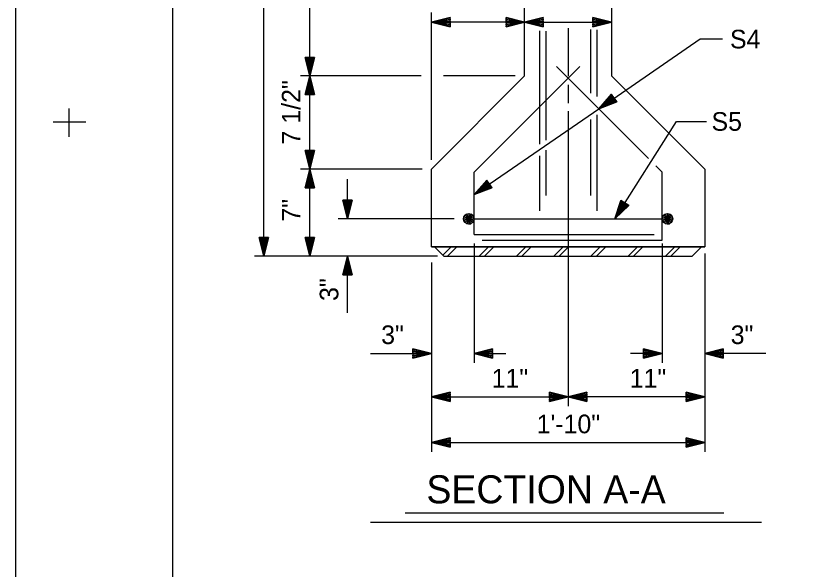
# Model space of a CAD drawing. Extents: x 0 to 34.7, y 0 to 24.5.
# Drawn here: x 0 to 5.29, y 14.11 to 17.82 of the extents above; entities that cross this region are included whole.
import ezdxf

# ---------------------------------------------------------------- set-up
doc = ezdxf.new("R2010")
doc.units = 0
for name, color, linetype in [('Dimension Lines', 7, 'Continuous'), ('Mis Center Lines', 7, 'Continuous'), ('Plan Sheet', 7, 'Continuous'), ('Plot Shape', 7, 'Continuous'), ('Rebar Lines', 7, 'Continuous'), ('Structural Steel Lines', 7, 'Continuous'), ('Sup Concrete Girder Lines', 7, 'Continuous'), ('Text', 7, 'Continuous')]:
    doc.layers.add(name, color=color, linetype=linetype)

msp = doc.modelspace()

# ---------------------------------------------------------------- linework, layer by layer
at = {"layer": 'Dimension Lines'}
for p, q in [((1.666, 16.2054), (1.666, 19.9554)), ((1.9733, 17.4137), (1.9733, 18.997)), ((2.7902, 16.8517), (2.7902, 17.8384)), ((3.4152, 17.7754), (2.7902, 17.7754)), ((3.4152, 17.7754), (3.9986, 17.7754)), ((2.7201, 17.4137), (1.9103, 17.4137)), ((1.9733, 16.7887), (1.9733, 17.4137)), ((3.3522, 17.4137), (2.8699, 17.4137)), ((2.7272, 16.7887), (1.9103, 16.7887)), ((1.9733, 16.2054), (1.9733, 16.7887)), ((2.2274, 16.4554), (2.2274, 16.7225)), ((2.9419, 16.4554), (2.1643, 16.4554)), ((3.0754, 16.2906), (3.0754, 15.4905)), ((4.3383, 16.2906), (4.3383, 15.4905)), ((2.8303, 16.2054), (1.603, 16.2054)), ((2.2274, 15.8256), (2.2274, 16.2054)), ((4.6236, 16.2234), (4.6236, 14.8923)), ((2.7902, 16.1639), (2.7902, 14.8923)), ((2.3804, 15.5535), (2.7902, 15.5535)), ((3.0754, 15.5535), (3.2887, 15.5535)), ((4.3383, 15.5535), (4.1251, 15.5535)), ((5.0333, 15.5535), (4.6236, 15.5535)), ((2.7902, 15.2618), (3.7069, 15.2618)), ((4.6236, 15.2618), (3.7069, 15.2618)), ((2.7902, 14.9554), (4.6236, 14.9554))]:
    msp.add_line(p, q, dxfattribs=at)
for points in [[(2.9152, 17.7754), (2.9152, 17.7691), (2.7902, 17.7754), (2.9152, 17.7629), (2.9152, 17.7566), (2.7902, 17.7754), (2.9152, 17.7504), (2.9152, 17.7441), (2.7902, 17.7754), (2.9152, 17.8066), (2.9152, 17.8004), (2.7902, 17.7754), (2.9152, 17.7941), (2.9152, 17.7879), (2.7902, 17.7754), (2.9152, 17.7816), (2.9152, 17.7441), (2.9152, 17.8066), (2.7902, 17.7754), (2.9152, 17.7441)], [(3.2902, 17.7754), (3.2902, 17.7816), (3.4152, 17.7754), (3.2902, 17.7879), (3.2902, 17.7941), (3.4152, 17.7754), (3.2902, 17.8004), (3.2902, 17.8066), (3.4152, 17.7754), (3.2902, 17.7441), (3.2902, 17.7504), (3.4152, 17.7754), (3.2902, 17.7566), (3.2902, 17.7629), (3.4152, 17.7754), (3.2902, 17.7691), (3.2902, 17.8066), (3.2902, 17.7441), (3.4152, 17.7754), (3.2902, 17.8066)], [(3.5402, 17.7754), (3.5402, 17.7691), (3.4152, 17.7754), (3.5402, 17.7629), (3.5402, 17.7566), (3.4152, 17.7754), (3.5402, 17.7504), (3.5402, 17.7441), (3.4152, 17.7754), (3.5402, 17.8066), (3.5402, 17.8004), (3.4152, 17.7754), (3.5402, 17.7941), (3.5402, 17.7879), (3.4152, 17.7754), (3.5402, 17.7816), (3.5402, 17.7441), (3.5402, 17.8066), (3.4152, 17.7754), (3.5402, 17.7441)], [(3.8736, 17.7754), (3.8736, 17.7816), (3.9986, 17.7754), (3.8736, 17.7879), (3.8736, 17.7941), (3.9986, 17.7754), (3.8736, 17.8004), (3.8736, 17.8066), (3.9986, 17.7754), (3.8736, 17.7441), (3.8736, 17.7504), (3.9986, 17.7754), (3.8736, 17.7566), (3.8736, 17.7629), (3.9986, 17.7754), (3.8736, 17.7691), (3.8736, 17.8066), (3.8736, 17.7441), (3.9986, 17.7754), (3.8736, 17.8066)], [(3.9123, 17.1942), (4.5937, 17.663), (4.7429, 17.663)], [(1.9733, 17.5387), (1.9795, 17.5387), (1.9733, 17.4137), (1.9858, 17.5387), (1.992, 17.5387), (1.9733, 17.4137), (1.9983, 17.5387), (2.0045, 17.5387), (1.9733, 17.4137), (1.942, 17.5387), (1.9483, 17.5387), (1.9733, 17.4137), (1.9545, 17.5387), (1.9608, 17.5387), (1.9733, 17.4137), (1.967, 17.5387), (2.0045, 17.5387), (1.942, 17.5387), (1.9733, 17.4137), (2.0045, 17.5387)], [(1.9733, 17.2887), (1.967, 17.2887), (1.9733, 17.4137), (1.9608, 17.2887), (1.9545, 17.2887), (1.9733, 17.4137), (1.9483, 17.2887), (1.942, 17.2887), (1.9733, 17.4137), (2.0045, 17.2887), (1.9983, 17.2887), (1.9733, 17.4137), (1.992, 17.2887), (1.9858, 17.2887), (1.9733, 17.4137), (1.9795, 17.2887), (1.942, 17.2887), (2.0045, 17.2887), (1.9733, 17.4137), (1.942, 17.2887)], [(4.0153, 17.265), (4.0188, 17.2599), (3.9123, 17.1942), (4.0224, 17.2548), (4.0259, 17.2496), (3.9123, 17.1942), (4.0294, 17.2445), (4.033, 17.2393), (3.9123, 17.1942), (3.9976, 17.2908), (4.0011, 17.2857), (3.9123, 17.1942), (4.0046, 17.2805), (4.0082, 17.2754), (3.9123, 17.1942), (4.0117, 17.2702), (4.033, 17.2393), (3.9976, 17.2908), (3.9123, 17.1942), (4.033, 17.2393)], [(3.0754, 16.6183), (3.9123, 17.1942)], [(4.0216, 16.4554), (4.4336, 17.108), (4.6347, 17.108)], [(1.9733, 16.9137), (1.9795, 16.9137), (1.9733, 16.7887), (1.9858, 16.9137), (1.992, 16.9137), (1.9733, 16.7887), (1.9983, 16.9137), (2.0045, 16.9137), (1.9733, 16.7887), (1.942, 16.9137), (1.9483, 16.9137), (1.9733, 16.7887), (1.9545, 16.9137), (1.9608, 16.9137), (1.9733, 16.7887), (1.967, 16.9137), (2.0045, 16.9137), (1.942, 16.9137), (1.9733, 16.7887), (2.0045, 16.9137)], [(1.9733, 16.6637), (1.967, 16.6637), (1.9733, 16.7887), (1.9608, 16.6637), (1.9545, 16.6637), (1.9733, 16.7887), (1.9483, 16.6637), (1.942, 16.6637), (1.9733, 16.7887), (2.0045, 16.6637), (1.9983, 16.6637), (1.9733, 16.7887), (1.992, 16.6637), (1.9858, 16.6637), (1.9733, 16.7887), (1.9795, 16.6637), (1.942, 16.6637), (2.0045, 16.6637), (1.9733, 16.7887), (1.942, 16.6637)], [(3.1784, 16.6892), (3.1819, 16.6841), (3.0754, 16.6183), (3.1855, 16.6789), (3.189, 16.6737), (3.0754, 16.6183), (3.1926, 16.6686), (3.1961, 16.6634), (3.0754, 16.6183), (3.1607, 16.7149), (3.1642, 16.7098), (3.0754, 16.6183), (3.1678, 16.7046), (3.1713, 16.6995), (3.0754, 16.6183), (3.1749, 16.6943), (3.1961, 16.6634), (3.1607, 16.7149), (3.0754, 16.6183), (3.1961, 16.6634)], [(2.2274, 16.5804), (2.2336, 16.5804), (2.2274, 16.4554), (2.2399, 16.5804), (2.2461, 16.5804), (2.2274, 16.4554), (2.2524, 16.5804), (2.2586, 16.5804), (2.2274, 16.4554), (2.1961, 16.5804), (2.2024, 16.5804), (2.2274, 16.4554), (2.2086, 16.5804), (2.2149, 16.5804), (2.2274, 16.4554), (2.2211, 16.5804), (2.2586, 16.5804), (2.1961, 16.5804), (2.2274, 16.4554), (2.2586, 16.5804)], [(4.0883, 16.561), (4.0936, 16.5577), (4.0216, 16.4554), (4.0989, 16.5544), (4.1042, 16.551), (4.0216, 16.4554), (4.1094, 16.5477), (4.1147, 16.5444), (4.0216, 16.4554), (4.0619, 16.5778), (4.0671, 16.5744), (4.0216, 16.4554), (4.0725, 16.5711), (4.0777, 16.5678), (4.0216, 16.4554), (4.083, 16.5644), (4.1147, 16.5444), (4.0619, 16.5778), (4.0216, 16.4554), (4.1147, 16.5444)], [(1.666, 16.3304), (1.6722, 16.3304), (1.666, 16.2054), (1.6785, 16.3304), (1.6847, 16.3304), (1.666, 16.2054), (1.691, 16.3304), (1.6972, 16.3304), (1.666, 16.2054), (1.6347, 16.3304), (1.641, 16.3304), (1.666, 16.2054), (1.6472, 16.3304), (1.6535, 16.3304), (1.666, 16.2054), (1.6597, 16.3304), (1.6972, 16.3304), (1.6347, 16.3304), (1.666, 16.2054), (1.6972, 16.3304)], [(1.9733, 16.3304), (1.9795, 16.3304), (1.9733, 16.2054), (1.9858, 16.3304), (1.992, 16.3304), (1.9733, 16.2054), (1.9983, 16.3304), (2.0045, 16.3304), (1.9733, 16.2054), (1.942, 16.3304), (1.9483, 16.3304), (1.9733, 16.2054), (1.9545, 16.3304), (1.9608, 16.3304), (1.9733, 16.2054), (1.967, 16.3304), (2.0045, 16.3304), (1.942, 16.3304), (1.9733, 16.2054), (2.0045, 16.3304)], [(2.2274, 16.0804), (2.2211, 16.0804), (2.2274, 16.2054), (2.2149, 16.0804), (2.2086, 16.0804), (2.2274, 16.2054), (2.2024, 16.0804), (2.1961, 16.0804), (2.2274, 16.2054), (2.2586, 16.0804), (2.2524, 16.0804), (2.2274, 16.2054), (2.2461, 16.0804), (2.2399, 16.0804), (2.2274, 16.2054), (2.2336, 16.0804), (2.1961, 16.0804), (2.2586, 16.0804), (2.2274, 16.2054), (2.1961, 16.0804)], [(2.6652, 15.5535), (2.6652, 15.5597), (2.7902, 15.5535), (2.6652, 15.566), (2.6652, 15.5722), (2.7902, 15.5535), (2.6652, 15.5785), (2.6652, 15.5847), (2.7902, 15.5535), (2.6652, 15.5222), (2.6652, 15.5285), (2.7902, 15.5535), (2.6652, 15.5347), (2.6652, 15.541), (2.7902, 15.5535), (2.6652, 15.5472), (2.6652, 15.5847), (2.6652, 15.5222), (2.7902, 15.5535), (2.6652, 15.5847)], [(3.2004, 15.5535), (3.2004, 15.5472), (3.0754, 15.5535), (3.2004, 15.541), (3.2004, 15.5347), (3.0754, 15.5535), (3.2004, 15.5285), (3.2004, 15.5222), (3.0754, 15.5535), (3.2004, 15.5847), (3.2004, 15.5785), (3.0754, 15.5535), (3.2004, 15.5722), (3.2004, 15.566), (3.0754, 15.5535), (3.2004, 15.5597), (3.2004, 15.5222), (3.2004, 15.5847), (3.0754, 15.5535), (3.2004, 15.5222)], [(4.2133, 15.5535), (4.2133, 15.5472), (4.3383, 15.5535), (4.2133, 15.541), (4.2133, 15.5347), (4.3383, 15.5535), (4.2133, 15.5285), (4.2133, 15.5222), (4.3383, 15.5535), (4.2133, 15.5847), (4.2133, 15.5785), (4.3383, 15.5535), (4.2133, 15.5722), (4.2133, 15.566), (4.3383, 15.5535), (4.2133, 15.5597), (4.2133, 15.5222), (4.2133, 15.5847), (4.3383, 15.5535), (4.2133, 15.5222)], [(4.7486, 15.5535), (4.7486, 15.5597), (4.6236, 15.5535), (4.7486, 15.566), (4.7486, 15.5722), (4.6236, 15.5535), (4.7486, 15.5785), (4.7486, 15.5847), (4.6236, 15.5535), (4.7486, 15.5222), (4.7486, 15.5285), (4.6236, 15.5535), (4.7486, 15.5347), (4.7486, 15.541), (4.6236, 15.5535), (4.7486, 15.5472), (4.7486, 15.5847), (4.7486, 15.5222), (4.6236, 15.5535), (4.7486, 15.5847)], [(2.9152, 15.2618), (2.9152, 15.2556), (2.7902, 15.2618), (2.9152, 15.2493), (2.9152, 15.2431), (2.7902, 15.2618), (2.9152, 15.2368), (2.9152, 15.2306), (2.7902, 15.2618), (2.9152, 15.2931), (2.9152, 15.2868), (2.7902, 15.2618), (2.9152, 15.2806), (2.9152, 15.2743), (2.7902, 15.2618), (2.9152, 15.2681), (2.9152, 15.2306), (2.9152, 15.2931), (2.7902, 15.2618), (2.9152, 15.2306)], [(3.5819, 15.2618), (3.5819, 15.2681), (3.7069, 15.2618), (3.5819, 15.2743), (3.5819, 15.2806), (3.7069, 15.2618), (3.5819, 15.2868), (3.5819, 15.2931), (3.7069, 15.2618), (3.5819, 15.2306), (3.5819, 15.2368), (3.7069, 15.2618), (3.5819, 15.2431), (3.5819, 15.2493), (3.7069, 15.2618), (3.5819, 15.2556), (3.5819, 15.2931), (3.5819, 15.2306), (3.7069, 15.2618), (3.5819, 15.2931)], [(3.8319, 15.2618), (3.8319, 15.2556), (3.7069, 15.2618), (3.8319, 15.2493), (3.8319, 15.2431), (3.7069, 15.2618), (3.8319, 15.2368), (3.8319, 15.2306), (3.7069, 15.2618), (3.8319, 15.2931), (3.8319, 15.2868), (3.7069, 15.2618), (3.8319, 15.2806), (3.8319, 15.2743), (3.7069, 15.2618), (3.8319, 15.2681), (3.8319, 15.2306), (3.8319, 15.2931), (3.7069, 15.2618), (3.8319, 15.2306)], [(4.4986, 15.2618), (4.4986, 15.2681), (4.6236, 15.2618), (4.4986, 15.2743), (4.4986, 15.2806), (4.6236, 15.2618), (4.4986, 15.2868), (4.4986, 15.2931), (4.6236, 15.2618), (4.4986, 15.2306), (4.4986, 15.2368), (4.6236, 15.2618), (4.4986, 15.2431), (4.4986, 15.2493), (4.6236, 15.2618), (4.4986, 15.2556), (4.4986, 15.2931), (4.4986, 15.2306), (4.6236, 15.2618), (4.4986, 15.2931)], [(2.9152, 14.9554), (2.9152, 14.9491), (2.7902, 14.9554), (2.9152, 14.9429), (2.9152, 14.9366), (2.7902, 14.9554), (2.9152, 14.9304), (2.9152, 14.9241), (2.7902, 14.9554), (2.9152, 14.9866), (2.9152, 14.9804), (2.7902, 14.9554), (2.9152, 14.9741), (2.9152, 14.9679), (2.7902, 14.9554), (2.9152, 14.9616), (2.9152, 14.9241), (2.9152, 14.9866), (2.7902, 14.9554), (2.9152, 14.9241)], [(4.4986, 14.9554), (4.4986, 14.9616), (4.6236, 14.9554), (4.4986, 14.9679), (4.4986, 14.9741), (4.6236, 14.9554), (4.4986, 14.9804), (4.4986, 14.9866), (4.6236, 14.9554), (4.4986, 14.9241), (4.4986, 14.9304), (4.6236, 14.9554), (4.4986, 14.9366), (4.4986, 14.9429), (4.6236, 14.9554), (4.4986, 14.9491), (4.4986, 14.9866), (4.4986, 14.9241), (4.6236, 14.9554), (4.4986, 14.9866)]]:
    msp.add_lwpolyline(points, dxfattribs=at)
at = {"layer": 'Mis Center Lines'}
for p, q in [((3.7069, 17.734), (3.7069, 17.413)), ((3.7069, 17.3551), (3.7069, 17.2305)), ((3.7069, 17.177), (3.7069, 15.1988))]:
    msp.add_line(p, q, dxfattribs=at)
at = {"layer": 'Plan Sheet'}
for p, q in [((1.0541, 0.6061), (1.0541, 21.6061)), ((0.3575, 17.0055), (0.3575, 17.1954)), ((0.2506, 17.1061), (0.4704, 17.1061))]:
    msp.add_line(p, q, dxfattribs=at)
at = {"layer": 'Plot Shape'}
msp.add_lwpolyline([(0, 22), (33.0632, 22), (33.0632, 0), (0, 0)], close=True, dxfattribs=at)
at = {"layer": 'Rebar Lines'}
for p, q in [((3.515, 17.7159), (3.515, 16.9567)), ((3.5564, 17.7137), (3.5564, 16.9837)), ((3.8574, 17.7249), (3.8574, 17.2976)), ((3.8988, 17.7227), (3.8988, 17.2758)), ((3.0754, 16.7682), (3.7849, 17.4776)), ((4.2459, 16.8605), (3.6289, 17.4776)), ((3.8988, 17.1527), (3.8988, 16.51)), ((3.8574, 17.1211), (3.8574, 16.6124)), ((3.5564, 16.9161), (3.5564, 16.6124)), ((3.515, 16.8779), (3.515, 16.51)), ((4.3383, 16.7682), (4.2955, 16.8109)), ((3.0754, 16.3513), (3.0754, 16.7682)), ((4.3383, 16.3128), (4.3383, 16.7682)), ((3.0402, 16.4554), (4.3736, 16.4554)), ((3.0754, 16.3513), (4.2837, 16.3513)), ((3.1301, 16.3128), (4.3383, 16.3128))]:
    msp.add_line(p, q, dxfattribs=at)
for points in [[(3.0402, 16.4906), (3.0537, 16.4879), (3.0651, 16.4803), (3.0728, 16.4689), (3.0754, 16.4554), (3.0728, 16.4419), (3.0651, 16.4305), (3.0537, 16.4229), (3.0402, 16.4202), (3.0268, 16.4229), (3.0153, 16.4305), (3.0077, 16.4419), (3.005, 16.4554), (3.0077, 16.4689), (3.0153, 16.4803), (3.0267, 16.4879), (3.0402, 16.4906), (3.0402, 16.4554), (3.0402, 16.4202), (3.0537, 16.4229), (3.0402, 16.4554), (3.0651, 16.4305), (3.0728, 16.4419), (3.0402, 16.4554), (3.0754, 16.4554), (3.0728, 16.4689), (3.0402, 16.4554), (3.0651, 16.4803), (3.0537, 16.4879), (3.0402, 16.4554), (3.0267, 16.4879), (3.0153, 16.4803), (3.0402, 16.4554), (3.0077, 16.4689), (3.005, 16.4554), (3.0402, 16.4554), (3.0077, 16.4419), (3.0153, 16.4305), (3.0402, 16.4554), (3.0268, 16.4229)], [(4.3736, 16.4906), (4.387, 16.4879), (4.3984, 16.4803), (4.4061, 16.4689), (4.4088, 16.4554), (4.4061, 16.4419), (4.3984, 16.4305), (4.387, 16.4229), (4.3736, 16.4202), (4.3601, 16.4229), (4.3487, 16.4305), (4.341, 16.4419), (4.3383, 16.4554), (4.341, 16.4689), (4.3486, 16.4803), (4.36, 16.4879), (4.3736, 16.4906), (4.3736, 16.4554), (4.3736, 16.4202), (4.387, 16.4229), (4.3736, 16.4554), (4.3984, 16.4305), (4.4061, 16.4419), (4.3736, 16.4554), (4.4088, 16.4554), (4.4061, 16.4689), (4.3736, 16.4554), (4.3984, 16.4803), (4.387, 16.4879), (4.3736, 16.4554), (4.36, 16.4879), (4.3486, 16.4803), (4.3736, 16.4554), (4.341, 16.4689), (4.3383, 16.4554), (4.3736, 16.4554), (4.341, 16.4419), (4.3487, 16.4305), (4.3736, 16.4554), (4.3601, 16.4229)]]:
    msp.add_lwpolyline(points, dxfattribs=at)
at = {"layer": 'Structural Steel Lines'}
for p, q in [((2.7902, 16.2679), (4.6236, 16.2679)), ((2.8736, 16.2054), (2.8111, 16.2679)), ((4.5402, 16.2054), (4.6027, 16.2679)), ((2.8736, 16.2054), (4.5402, 16.2054))]:
    msp.add_line(p, q, dxfattribs=at)
for points in [[(2.9227, 16.2679), (2.8669, 16.212), (2.8736, 16.2054), (2.8967, 16.2054), (2.9592, 16.2679), (3.1727, 16.2679), (3.1102, 16.2054), (3.1467, 16.2054), (3.2092, 16.2679), (3.4227, 16.2679), (3.3602, 16.2054), (3.3967, 16.2054), (3.4592, 16.2679), (3.6727, 16.2679), (3.6102, 16.2054), (3.6467, 16.2054), (3.7092, 16.2679), (3.9227, 16.2679), (3.8602, 16.2054), (3.8967, 16.2054), (3.9592, 16.2679), (4.1727, 16.2679), (4.1102, 16.2054), (4.1467, 16.2054), (4.2092, 16.2679)], [(4.1727, 16.2679), (4.1102, 16.2054), (4.1467, 16.2054), (4.2092, 16.2679), (4.4227, 16.2679), (4.3602, 16.2054), (4.3967, 16.2054), (4.4592, 16.2679), (4.6224, 16.2679)]]:
    msp.add_lwpolyline(points, dxfattribs=at)
at = {"layer": 'Sup Concrete Girder Lines'}
msp.add_lwpolyline([(3.9986, 18.7724), (3.9986, 17.4137), (4.6236, 16.7887), (4.6236, 16.2679), (2.7902, 16.2679), (2.7902, 16.7887), (3.4152, 17.4137), (3.4152, 18.997), (3.0402, 19.372), (3.0402, 19.9554)], dxfattribs=at)
at = {"layer": 'Text'}
for p, q in [((2.6129, 14.485), (4.7528, 14.485)), ((2.3807, 14.4219), (5.0054, 14.4219))]:
    msp.add_line(p, q, dxfattribs=at)

# ---------------------------------------------------------------- texts
for s, height, p in [('S4', 0.125, (4.7932, 17.5986)), ('S5', 0.125, (4.6694, 17.0464)), ('3"', 0.125, (2.4524, 15.616)), ('3"', 0.125, (4.798, 15.616)), ('11"', 0.125, (3.1936, 15.3243)), ('11"', 0.125, (4.1204, 15.3243)), ('1\'-10"', 0.125, (3.4961, 15.0179)), ('SECTION A-A', 0.187969, (2.7561, 14.548))]:
    msp.add_text(s, height=height, dxfattribs=at).set_placement(p)
for s, p in [('7 1/2"', (1.9108, 16.9544)), ('7"', (1.9108, 16.4368)), ('3"', (2.1649, 15.9051))]:
    msp.add_text(s, height=0.125, rotation=90, dxfattribs=at).set_placement(p)

doc.saveas('drawing.dxf')
